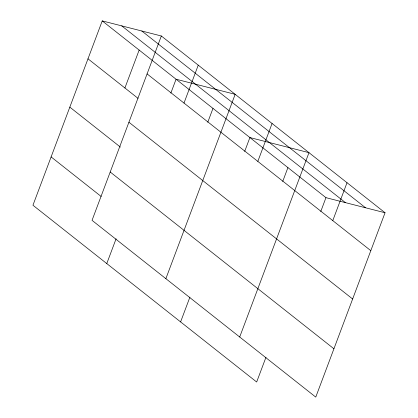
<?xml version="1.0" encoding="UTF-8"?>
<svg xmlns="http://www.w3.org/2000/svg" width="418" height="418" viewBox="0 0 418 418"><rect width="100%" height="100%" fill="white"/><g stroke="black" fill="none" stroke-linecap="round" stroke-linejoin="round"><path stroke-width="0.63" d="M161.332 35.99L92.044 220.338L315.762 397.1L385.051 212.757L161.332 35.99L102.238 20.9L32.949 205.243L256.668 382.01L265.979 357.244M124.904 87.979L139.152 50.066M106.773 263.575L116.084 238.809M170.863 93.073L176.067 79.232L235.162 94.322L165.868 278.67M183.998 103.068L198.247 65.156M207.777 122.239L212.981 108.398M180.602 321.907L189.913 297.141M244.692 151.405L249.891 137.564L308.986 152.659L239.697 337.002M257.822 161.4L272.076 123.488M282.725 181.454L287.924 167.613M320.758 211.503L325.956 197.662L102.238 20.9M332.77 220.615L347.018 182.708M325.956 197.662L385.051 212.757M141.833 31.01L365.551 207.777M121.737 25.879L345.461 202.646M147.084 73.902L370.803 250.664M87.989 58.813L138.05 98.366M128.916 122.223L352.64 298.99M69.827 107.133L120.389 147.089M110.206 172.012L333.925 348.779M51.111 156.922L101.172 196.476"/></g></svg>
